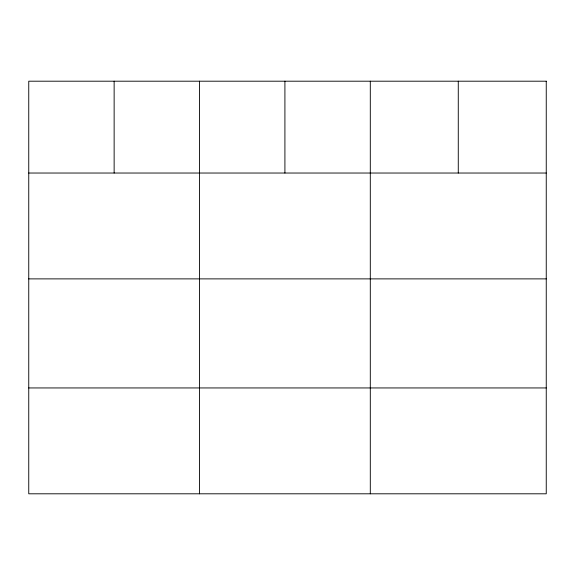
<?xml version="1.0" encoding="UTF-8"?>
<svg xmlns="http://www.w3.org/2000/svg" width="575" height="575" viewBox="0 0 575 575"><rect width="100%" height="100%" fill="white"/><g stroke="black" fill="none" stroke-linecap="round" stroke-linejoin="round"><path stroke-width="0.86" d="M28.75 173.032L546.25 173.032M28.75 278.882L546.25 278.882M28.75 387.945L546.25 387.945M458.275 81.197L458.275 173.032M370.3 81.197L370.3 493.803M284.912 81.197L284.912 173.032M199.525 81.197L199.525 493.803M114.138 81.197L114.138 173.032M546.25 81.197L28.75 81.197L28.75 493.803L546.25 493.803L546.25 81.197"/></g></svg>
